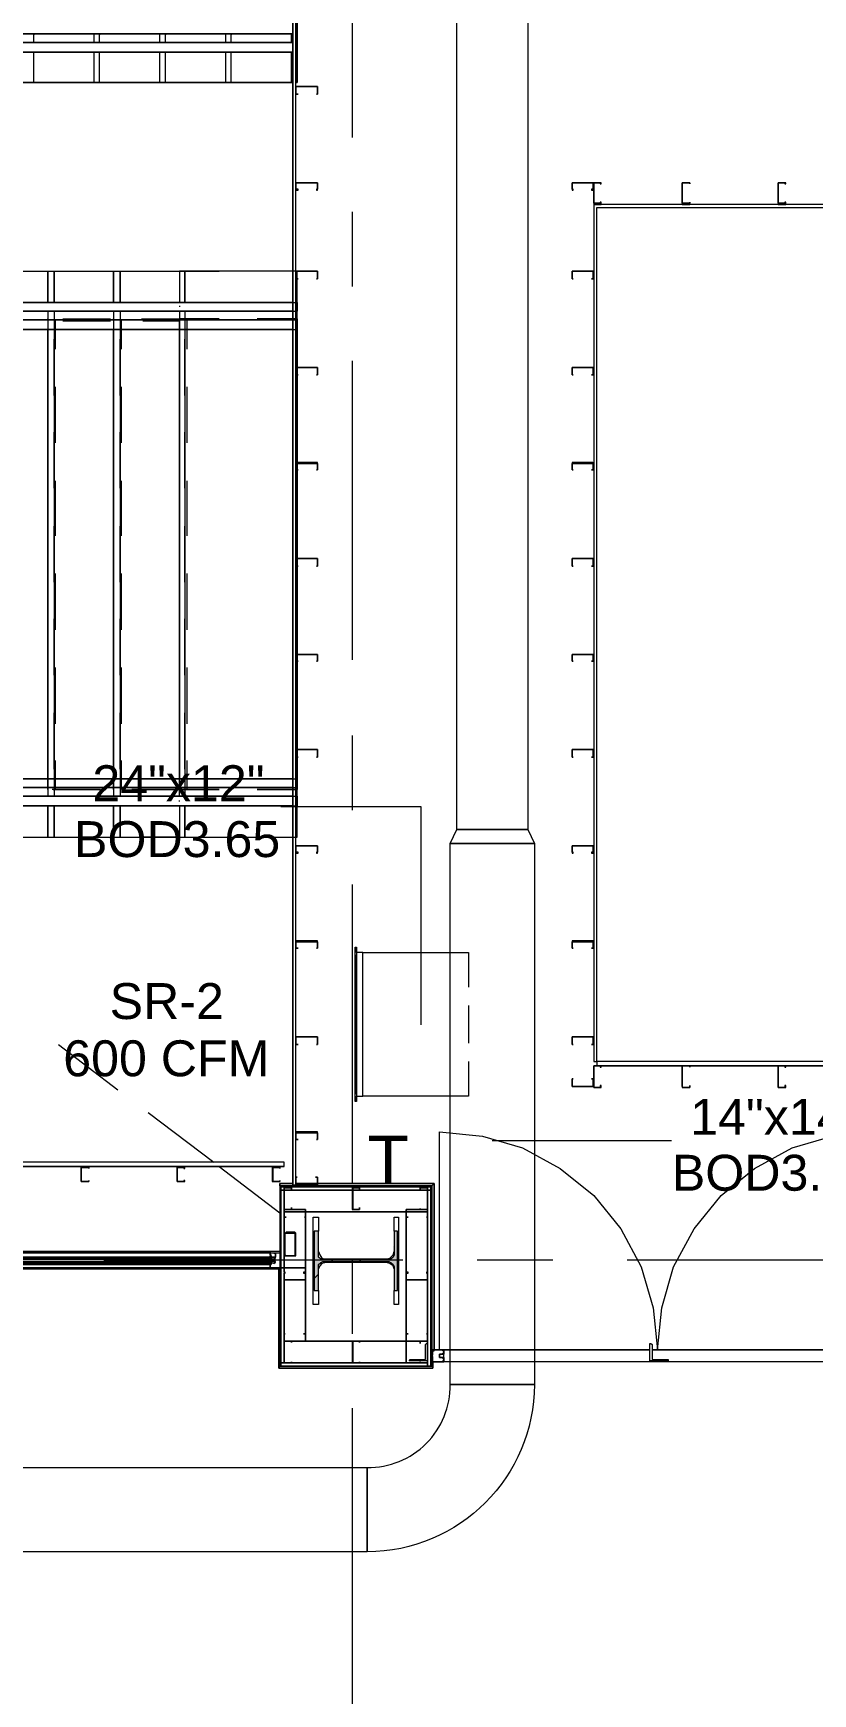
# Model space of a CAD drawing. Header units: metres. Extents: x 39 to 278, y -7 to 151.
# Drawn here: x 84.7 to 88.01, y 23.48 to 30.53 of the extents above; entities that cross this region are included whole.
import ezdxf

# ---------------------------------------------------------------- set-up
doc = ezdxf.new("R2010")
doc.units = ezdxf.units.M
doc.layers.add('HVAC - Ductos', color=5, linetype='Continuous', lineweight=50)
doc.layers.add('PDF_Geometry', color=7, linetype='Continuous', true_color=0xaaaaaa)
doc.layers.add('PDF_Solid Fills', color=7, linetype='Continuous', true_color=0xffffff)
doc.layers.add('PDF_Text', color=7, linetype='Continuous')
doc.styles.add('PDF Helvetica', font='')
doc.styles.get('PDF Helvetica').set_extended_font_data('Helvetica')

msp = doc.modelspace()

# ---------------------------------------------------------------- hatches: boundary and pattern name
at = {"layer": 'PDF_Solid Fills', "lineweight": 0, "transparency": 33554559}
msp.add_hatch(color=256, dxfattribs=at).paths.add_polyline_path([(85.8929, 25.1891), (85.9112, 25.1891), (85.9112, 25.3036), (85.9203, 25.3128), (86.2183, 25.3128), (86.2321, 25.2991), (86.2321, 25.1891), (86.2458, 25.1891), (86.2458, 25.4411), (86.2321, 25.4411), (86.2275, 25.3357), (86.2183, 25.3266), (85.9203, 25.322), (85.9203, 25.3266), (85.9158, 25.3311), (85.9112, 25.3311), (85.9112, 25.4411), (85.8929, 25.4411)])

# ---------------------------------------------------------------- linework, layer by layer
at = {"layer": 'HVAC - Ductos', "lineweight": 0}
for points in [[(86.4979, 27.1461), (86.4979, 33.9616), (86.8004, 33.9616), (86.8004, 27.1461)], [(86.8004, 27.1461), (86.8279, 27.0865), (86.4703, 27.0865), (86.4979, 27.1461)], [(86.4703, 24.7903), (86.4703, 27.0865), (86.8279, 27.0865), (86.8279, 24.7903)], [(86.1175, 24.0799), (82.2812, 24.0799), (82.2812, 24.4373), (86.1175, 24.4373)]]:
    msp.add_lwpolyline(points, close=True, dxfattribs=at)
for points in [[(86.3466, 26.3165), (86.3466, 27.2424), (85.7508, 27.2424)], [(86.0716, 25.9911), (86.0716, 26.0141), (86.0991, 26.0141), (86.0991, 26.6237), (86.0716, 26.6237), (86.0716, 26.6465), (86.0716, 25.9911), (86.0671, 25.9911), (86.0671, 26.6465), (86.0716, 26.6465)], [(86.0671, 26.6145), (86.0671, 26.0232)], [(86.4703, 26.0141), (86.0991, 26.0141), (86.0991, 26.6237), (86.4703, 26.6237)], [(86.4703, 26.6237), (86.5483, 26.6237), (86.5483, 26.4769)], [(86.5483, 26.3991), (86.5483, 26.2387)], [(86.5483, 26.1607), (86.5483, 26.0141), (86.4703, 26.0141)], [(86.6491, 25.8261), (87.41, 25.8261)]]:
    msp.add_lwpolyline(points, dxfattribs=at)
msp.add_lwpolyline([(86.1175, 24.0799), (86.1175, 24.4373, 0.420494), (86.4703, 24.7903), (86.8279, 24.7903, -0.41295)], format="xyb", close=True, dxfattribs=at)
at = {"layer": 'PDF_Geometry', "lineweight": 0}
for points in [[(85.8012, 34.1908), (85.8012, 25.6382), (85.8149, 25.6382), (85.8149, 34.1908)], [(85.8149, 30.3178), (85.8195, 30.3178), (85.8195, 30.7029), (85.8195, 31.1108), (85.8195, 31.5141), (85.8195, 31.1108), (85.8195, 30.7029), (85.8195, 30.5195), (85.8195, 30.7029), (85.8195, 31.1108), (85.8195, 31.5141), (85.8195, 31.1108), (85.8195, 30.7029), (85.8195, 30.5287), (85.8195, 30.7029), (85.8195, 31.1108), (85.8195, 31.5141), (85.8195, 31.1108), (85.8195, 30.7029), (85.8195, 30.3178)], [(81.6304, 30.5241), (80.4112, 30.5241), (80.4112, 29.3095), (80.4112, 30.5241), (81.6212, 30.5241), (85.8012, 30.5241)], [(85.8149, 30.5608), (85.8195, 30.5608), (85.8195, 30.5241), (85.8149, 30.5241), (85.8195, 30.5241), (85.8195, 30.5608)], [(85.8149, 30.4874), (85.8195, 30.4874), (85.8195, 30.4462), (85.8149, 30.4462), (85.8195, 30.4462), (85.8195, 30.4874)], [(85.8195, 30.4829), (85.8195, 30.4783), (85.8195, 30.4737), (85.8195, 30.4691), (85.8195, 30.4599), (85.8195, 30.4553), (85.8195, 30.4508), (85.8195, 30.4553), (85.8195, 30.4599), (85.8195, 30.4691), (85.8195, 30.4737), (85.8195, 30.4783)], [(85.8195, 30.4829), (85.8195, 30.4783), (85.8195, 30.4737), (85.8195, 30.4691), (85.8195, 30.4599), (85.8195, 30.4553), (85.8195, 30.4508), (85.8195, 30.4553), (85.8195, 30.4599), (85.8195, 30.4691), (85.8195, 30.4737), (85.8195, 30.4783)], [(85.9066, 30.2675), (85.9066, 30.2949), (85.9066, 30.2995), (85.8149, 30.2995), (85.8149, 30.2949), (85.8149, 30.2675), (85.8241, 30.2675), (85.8149, 30.2675), (85.8149, 30.2949), (85.8149, 30.2995), (85.9066, 30.2995), (85.9066, 30.2949), (85.9066, 30.2675), (85.9021, 30.2675)], [(85.9066, 29.8595), (85.9066, 29.8916), (85.8149, 29.8916), (85.8149, 29.8595), (85.8241, 29.8595), (85.8241, 29.8641), (85.8149, 29.8641), (85.8149, 29.8916), (85.9066, 29.8916), (85.9066, 29.8641), (85.9021, 29.8641), (85.9021, 29.8595)], [(87.08, 29.8595), (87.08, 29.8916), (87.0754, 29.8916), (86.9883, 29.8916), (86.9883, 29.8595), (86.9929, 29.8595), (86.9929, 29.8641), (86.9883, 29.8641), (86.9883, 29.8916), (87.0754, 29.8916), (87.0754, 29.8641), (87.0708, 29.8641), (87.0708, 29.8595)], [(87.1121, 29.8916), (87.08, 29.8916), (87.08, 29.8045), (87.08, 29.7999), (87.1121, 29.7999), (87.1121, 29.8091), (87.1075, 29.8091), (87.1075, 29.8045), (87.08, 29.8045), (87.08, 29.8916), (87.1075, 29.8916), (87.1075, 29.887), (87.1121, 29.887)], [(87.4879, 29.8916), (87.4604, 29.8916), (87.4558, 29.8916), (87.4558, 29.8045), (87.4558, 29.7999), (87.4604, 29.7999), (87.4879, 29.7999), (87.4879, 29.8091), (87.4879, 29.8045), (87.4604, 29.8045), (87.4558, 29.8045), (87.4558, 29.8916), (87.4604, 29.8916), (87.4879, 29.8916), (87.4879, 29.887)], [(87.8958, 29.8916), (87.8637, 29.8916), (87.8637, 29.8045), (87.8637, 29.7999), (87.8958, 29.7999), (87.8958, 29.8091), (87.8913, 29.8091), (87.8913, 29.8045), (87.8637, 29.8045), (87.8637, 29.8916), (87.8913, 29.8916), (87.8913, 29.887), (87.8958, 29.887)], [(87.0937, 29.7862), (94.2438, 29.7862), (94.2438, 29.7999), (87.08, 29.7999), (87.08, 29.7862), (87.08, 26.1607), (87.0937, 26.1607)], [(85.9066, 29.4837), (85.9066, 29.5112), (85.9066, 29.5157), (85.8149, 29.5157), (85.8149, 29.5112), (85.8149, 29.4837), (85.8241, 29.4837), (85.8149, 29.4837), (85.8149, 29.5112), (85.8149, 29.5157), (85.9066, 29.5157), (85.9066, 29.5112), (85.9066, 29.4837), (85.9021, 29.4837)], [(87.08, 29.4837), (87.08, 29.5112), (87.08, 29.5157), (87.0754, 29.5157), (86.9883, 29.5157), (86.9883, 29.5112), (86.9883, 29.4837), (86.9929, 29.4837), (86.9883, 29.4837), (86.9883, 29.5112), (86.9883, 29.5157), (87.0754, 29.5157), (87.0754, 29.5112), (87.0754, 29.4837), (87.0708, 29.4837)], [(85.8195, 29.3462), (85.8149, 29.3462), (85.8195, 29.3462), (85.8195, 29.3829), (85.8149, 29.3829), (85.8195, 29.3829)], [(85.8195, 29.3507), (85.8195, 29.3553), (85.8195, 29.3599), (85.8195, 29.3645), (85.8195, 29.3691), (85.8195, 29.3737), (85.8195, 29.3783), (85.8195, 29.3829), (85.8195, 29.3783), (85.8195, 29.3737), (85.8195, 29.3691), (85.8195, 29.3645), (85.8195, 29.3599), (85.8195, 29.3553)], [(85.32, 29.3095), (85.8012, 29.3095), (85.3246, 29.3095), (83.1795, 29.3095)], [(85.32, 29.2683), (83.1978, 29.2683), (85.3246, 29.2683), (85.8012, 29.2683)], [(84.7608, 27.3615), (84.7608, 29.2683)], [(85.0404, 27.3615), (85.0404, 29.2683)], [(85.32, 27.3615), (85.32, 29.2683)], [(85.8195, 29.2683), (85.8149, 29.2683), (85.8195, 29.2683), (85.8195, 29.3095), (85.8149, 29.3095), (85.8195, 29.3095)], [(85.8195, 29.2729), (85.8195, 29.2775), (85.8195, 29.282), (85.8195, 29.2866), (85.8195, 29.2957), (85.8195, 29.3003), (85.8195, 29.3049), (85.8195, 29.3003), (85.8195, 29.2957), (85.8195, 29.2866), (85.8195, 29.282), (85.8195, 29.2775)], [(85.9066, 29.0757), (85.9066, 29.1079), (85.8149, 29.1079), (85.8149, 29.0757), (85.8241, 29.0757), (85.8149, 29.0757), (85.8149, 29.1079), (85.9066, 29.1079), (85.9066, 29.0757), (85.9021, 29.0757)], [(87.08, 29.0757), (87.08, 29.1079), (87.0754, 29.1079), (86.9883, 29.1079), (86.9883, 29.0757), (86.9929, 29.0757), (86.9883, 29.0757), (86.9883, 29.1079), (87.0754, 29.1079), (87.0754, 29.0757), (87.0708, 29.0757)], [(85.8195, 29.0299), (85.8195, 28.7916)], [(84.7883, 28.5945), (84.7883, 28.8329)], [(85.0679, 28.5945), (85.0679, 28.8329)], [(85.3429, 28.5945), (85.3429, 28.8329)], [(85.9066, 28.6724), (85.9066, 28.6999), (85.9066, 28.7045), (85.8149, 28.7045), (85.8149, 28.6999), (85.8149, 28.6724), (85.8241, 28.6724), (85.8149, 28.6724), (85.8149, 28.6999), (85.9066, 28.6999), (85.9066, 28.6724), (85.9021, 28.6724)], [(87.08, 28.6724), (87.08, 28.6999), (87.0754, 28.7045), (86.9883, 28.7045), (86.9883, 28.6999), (86.9883, 28.6724), (86.9929, 28.6724), (86.9883, 28.6724), (86.9883, 28.6999), (87.0754, 28.6999), (87.0754, 28.6724), (87.0708, 28.6724)], [(85.8195, 28.6311), (85.8195, 28.3974)], [(84.7883, 28.1957), (84.7883, 28.4341)], [(85.0679, 28.1957), (85.0679, 28.4341)], [(85.3429, 28.1957), (85.3429, 28.4341)], [(85.9066, 28.2645), (85.9066, 28.2966), (85.8149, 28.2966), (85.8149, 28.2645), (85.8241, 28.2645), (85.8149, 28.2645), (85.8149, 28.2966), (85.9066, 28.2966), (85.9066, 28.2645), (85.9021, 28.2645)], [(87.08, 28.2645), (87.08, 28.2966), (87.0754, 28.2966), (86.9883, 28.2966), (86.9883, 28.2645), (86.9929, 28.2645), (86.9883, 28.2645), (86.9883, 28.2966), (87.0754, 28.2966), (87.0754, 28.2645), (87.0708, 28.2645)], [(85.8195, 28.237), (85.8195, 27.9987)], [(84.7883, 27.8016), (84.7883, 28.0399)], [(85.0679, 27.8016), (85.0679, 28.0399)], [(85.3429, 27.8016), (85.3429, 28.0399)], [(85.9066, 27.8611), (85.9066, 27.8887), (85.8149, 27.8887), (85.8149, 27.8611), (85.8241, 27.8611), (85.8149, 27.8611), (85.8149, 27.8887), (85.9066, 27.8887), (85.9066, 27.8611), (85.9021, 27.8611)], [(87.08, 27.8611), (87.08, 27.8887), (87.0754, 27.8887), (86.9883, 27.8887), (86.9883, 27.8611), (86.9929, 27.8611), (86.9883, 27.8611), (86.9883, 27.8887), (87.0754, 27.8887), (87.0754, 27.8611), (87.0708, 27.8611)], [(85.8195, 27.8383), (85.8195, 27.5999)], [(85.9066, 27.4533), (85.9066, 27.4807), (85.9066, 27.4853), (85.8149, 27.4853), (85.8149, 27.4807), (85.8149, 27.4533), (85.8241, 27.4533), (85.8149, 27.4533), (85.8149, 27.4807), (85.8149, 27.4853), (85.9066, 27.4853), (85.9066, 27.4807), (85.9066, 27.4533), (85.9021, 27.4533)], [(87.08, 27.4533), (87.08, 27.4807), (87.08, 27.4853), (87.0754, 27.4853), (86.9883, 27.4853), (86.9883, 27.4807), (86.9883, 27.4533), (86.9929, 27.4533), (86.9883, 27.4533), (86.9883, 27.4807), (86.9883, 27.4853), (87.0754, 27.4853), (87.0754, 27.4807), (87.0754, 27.4533), (87.0708, 27.4533)], [(85.32, 27.3615), (85.8012, 27.3615), (85.3246, 27.3615), (84.087, 27.3615)], [(85.8195, 27.3249), (85.8149, 27.3249), (85.8195, 27.3249), (85.8195, 27.3615), (85.8149, 27.3615), (85.8195, 27.3615)], [(85.8195, 27.3249), (85.8195, 27.3295), (85.8195, 27.3341), (85.8195, 27.3387), (85.8195, 27.3433), (85.8195, 27.3478), (85.8195, 27.3524), (85.8195, 27.357), (85.8195, 27.3615), (85.8195, 27.357), (85.8195, 27.3524), (85.8195, 27.3478), (85.8195, 27.3433), (85.8195, 27.3387), (85.8195, 27.3341), (85.8195, 27.3295)], [(85.32, 27.3249), (84.1054, 27.3249), (85.3246, 27.3249), (85.8012, 27.3249)], [(85.8195, 27.247), (85.8149, 27.247), (85.8195, 27.247), (85.8195, 27.2883), (85.8149, 27.2883), (85.8195, 27.2883)], [(85.8195, 27.2516), (85.8195, 27.2561), (85.8195, 27.2607), (85.8195, 27.2653), (85.8195, 27.2699), (85.8195, 27.2745), (85.8195, 27.2791), (85.8195, 27.2837), (85.8195, 27.2791), (85.8195, 27.2745), (85.8195, 27.2699), (85.8195, 27.2653), (85.8195, 27.2607), (85.8195, 27.2561)], [(85.9066, 27.0453), (85.9066, 27.0774), (85.8149, 27.0774), (85.8149, 27.0453), (85.8241, 27.0453), (85.8241, 27.0499), (85.8149, 27.0499), (85.8149, 27.0774), (85.9066, 27.0774), (85.9066, 27.0499), (85.9021, 27.0499), (85.9021, 27.0453)], [(87.08, 27.0453), (87.08, 27.0774), (87.0754, 27.0774), (86.9883, 27.0774), (86.9883, 27.0453), (86.9929, 27.0453), (86.9929, 27.0499), (86.9883, 27.0499), (86.9883, 27.0774), (87.0754, 27.0774), (87.0754, 27.0499), (87.0708, 27.0499), (87.0708, 27.0453)], [(85.9066, 26.6419), (85.9066, 26.6695), (85.9066, 26.6741), (85.8149, 26.6741), (85.8149, 26.6695), (85.8149, 26.6419), (85.8241, 26.6419), (85.8149, 26.6419), (85.8149, 26.6695), (85.9066, 26.6695), (85.9066, 26.6419), (85.9021, 26.6419)], [(87.08, 26.6419), (87.08, 26.6695), (87.08, 26.6741), (87.0754, 26.6741), (86.9883, 26.6741), (86.9883, 26.6695), (86.9883, 26.6419), (86.9929, 26.6419), (86.9883, 26.6419), (86.9883, 26.6695), (87.0754, 26.6695), (87.0754, 26.6419), (87.0708, 26.6419)], [(85.9066, 26.2341), (85.9066, 26.2661), (85.8149, 26.2661), (85.8149, 26.2341), (85.8241, 26.2341), (85.8149, 26.2341), (85.8149, 26.2661), (85.9066, 26.2661), (85.9066, 26.2341), (85.9021, 26.2341)], [(87.08, 26.2341), (87.08, 26.2661), (87.0754, 26.2661), (86.9883, 26.2661), (86.9883, 26.2341), (86.9929, 26.2341), (86.9883, 26.2341), (86.9883, 26.2661), (87.0754, 26.2661), (87.0754, 26.2341), (87.0708, 26.2341)], [(87.0937, 26.1424), (94.2438, 26.1424), (94.2438, 26.1607), (87.0937, 26.1607)], [(86.9883, 26.0874), (86.9883, 26.0553), (87.0754, 26.0553), (87.08, 26.0553), (87.08, 26.0874), (87.0708, 26.0874), (87.0754, 26.0874), (87.0754, 26.0553), (86.9883, 26.0553), (86.9883, 26.0874), (86.9929, 26.0874)], [(87.1121, 26.1424), (87.08, 26.1424), (87.08, 26.0553), (87.08, 26.0507), (87.1121, 26.0507), (87.1121, 26.0599), (87.1075, 26.0599), (87.1075, 26.0507), (87.08, 26.0507), (87.08, 26.0553), (87.08, 26.1424), (87.1075, 26.1424), (87.1075, 26.1378), (87.1121, 26.1378)], [(87.4879, 26.1424), (87.4604, 26.1424), (87.4558, 26.1424), (87.4558, 26.0553), (87.4558, 26.0507), (87.4604, 26.0507), (87.4879, 26.0507), (87.4879, 26.0599), (87.4879, 26.0507), (87.4604, 26.0507), (87.4558, 26.0553), (87.4558, 26.1424), (87.4604, 26.1424), (87.4879, 26.1424), (87.4879, 26.1378)], [(87.8958, 26.1424), (87.8637, 26.1424), (87.8637, 26.0553), (87.8637, 26.0507), (87.8958, 26.0507), (87.8958, 26.0599), (87.8913, 26.0599), (87.8913, 26.0507), (87.8637, 26.0507), (87.8637, 26.0553), (87.8637, 26.1424), (87.8913, 26.1424), (87.8913, 26.1378), (87.8958, 26.1378)], [(85.9066, 25.8307), (85.9066, 25.8582), (85.9066, 25.8628), (85.8149, 25.8628), (85.8149, 25.8582), (85.8149, 25.8307), (85.8241, 25.8307), (85.8149, 25.8307), (85.8149, 25.8582), (85.9066, 25.8582), (85.9066, 25.8307), (85.9021, 25.8307)], [(74.7186, 25.7161), (85.7645, 25.7161), (85.7645, 25.7345), (74.7186, 25.7345)], [(84.935, 25.7115), (84.9075, 25.7115), (84.9029, 25.7115), (84.9029, 25.6519), (84.9075, 25.6519), (84.935, 25.6519), (84.935, 25.6565), (84.935, 25.6519), (84.9075, 25.6519), (84.9029, 25.6519), (84.9029, 25.7115), (84.9075, 25.7115), (84.935, 25.7115), (84.935, 25.707)], [(85.3429, 25.7115), (85.3108, 25.7115), (85.3108, 25.6519), (85.3429, 25.6519), (85.3429, 25.6565), (85.3383, 25.6565), (85.3383, 25.6519), (85.3108, 25.6519), (85.3108, 25.7115), (85.3383, 25.7115), (85.3383, 25.707), (85.3429, 25.707)], [(85.7462, 25.7115), (85.7187, 25.7115), (85.7141, 25.7115), (85.7141, 25.6519), (85.7187, 25.6519), (85.7462, 25.6519), (85.7462, 25.6565), (85.7462, 25.6519), (85.7187, 25.6519), (85.7187, 25.7115), (85.7462, 25.7115), (85.7462, 25.707)], [(85.8149, 25.6703), (85.8149, 25.6428), (85.8149, 25.6382), (85.9066, 25.6382), (85.9066, 25.6428), (85.9066, 25.6703), (85.8975, 25.6703), (85.9066, 25.6703), (85.9066, 25.6428), (85.9066, 25.6382), (85.8149, 25.6382), (85.8149, 25.6428), (85.8149, 25.6703), (85.8195, 25.6703)], [(85.7416, 24.8591), (86.3971, 24.8591), (85.7416, 24.8591), (85.7416, 25.2807), (85.7462, 25.2807), (85.7462, 24.8682), (85.7508, 24.8682), (86.3741, 24.8682), (86.3741, 24.882), (86.3741, 24.8682), (86.3879, 24.8682), (86.3879, 25.6153), (86.3741, 25.6153), (86.0579, 25.6153), (86.3741, 25.6153), (86.3879, 25.6153), (86.3879, 25.6291), (85.7508, 25.6291), (85.7462, 25.6291), (85.7462, 25.2853), (85.7462, 24.8682)], [(85.7462, 25.6428), (85.8012, 25.6428)], [(85.7462, 25.6336), (85.7462, 25.6382), (85.7462, 25.6428), (85.7462, 25.6382)], [(86.3925, 25.6336), (85.7462, 25.6336), (85.7462, 25.5236), (85.7462, 25.2853), (85.7508, 25.2853), (85.7508, 25.6291), (85.7508, 25.6153), (85.7508, 25.2853), (85.7508, 24.8682), (85.7508, 24.882), (85.7645, 24.882), (86.0533, 24.882), (85.7645, 24.882), (85.7508, 24.882), (85.7508, 25.2853), (85.7645, 25.2853), (85.7508, 25.2853), (85.7462, 25.2853), (85.7462, 24.9736), (85.7462, 24.8682), (86.2825, 24.8682), (86.3925, 24.8682), (86.3925, 25.5236), (86.3925, 25.6336), (86.3971, 25.6382), (86.4016, 25.6428), (86.3971, 25.6382), (86.3925, 25.6336), (86.3971, 25.6382), (86.4016, 25.6428), (85.9066, 25.6428), (85.8149, 25.6428), (85.9066, 25.6428), (86.4016, 25.6428), (86.4016, 24.9369), (86.4016, 25.6428), (86.4016, 24.9369), (86.4016, 25.6428), (85.9066, 25.6428), (85.8149, 25.6428), (85.9066, 25.6428), (86.4016, 25.6428), (86.3971, 25.6382)], [(85.7462, 25.6428), (85.8012, 25.6428)], [(85.7462, 25.6336), (85.7462, 25.6382), (85.7462, 25.6428), (85.7462, 25.6382)], [(86.3925, 25.6291), (86.3925, 25.6336), (85.7462, 25.6336), (85.7462, 25.6291)], [(86.0533, 25.6153), (85.7645, 25.6153), (85.7645, 25.5328), (85.7645, 25.6153), (85.7508, 25.6153), (85.7645, 25.6153)], [(85.7966, 25.6245), (85.7691, 25.6245), (85.7645, 25.6245), (85.7645, 25.6199), (85.7645, 25.5328), (85.7691, 25.5328), (85.7966, 25.5328), (85.7966, 25.5419), (85.7966, 25.5328), (85.7691, 25.5328), (85.7645, 25.5328), (85.7645, 25.6199), (85.7645, 25.6245), (85.7691, 25.6245), (85.7966, 25.6245), (85.7966, 25.6199)], [(86.0854, 25.6245), (86.0579, 25.6245), (86.0533, 25.6245), (86.0533, 25.6199), (86.0533, 25.5328), (86.0579, 25.5328), (86.0854, 25.5328), (86.0854, 25.5419), (86.0854, 25.5328), (86.0579, 25.5328), (86.0579, 25.6199), (86.0579, 25.6245), (86.0854, 25.6245), (86.0854, 25.6199)], [(86.3421, 25.5328), (86.3741, 25.5328), (86.3741, 25.6199), (86.3741, 25.6245), (86.3421, 25.6245), (86.3421, 25.6153), (86.3421, 25.6245), (86.3741, 25.6245), (86.3741, 25.6199), (86.3741, 25.5328), (86.3421, 25.5328), (86.3421, 25.5373)], [(86.3879, 24.8682), (86.3925, 24.8682), (86.3925, 25.6291), (86.3879, 25.6291)], [(85.8562, 25.5007), (85.8562, 25.5328), (85.7645, 25.5328), (85.7645, 25.5007), (85.7737, 25.5007), (85.7645, 25.5007), (85.7645, 25.5328), (85.8562, 25.5328), (85.8562, 25.5007), (85.8516, 25.5007)], [(85.8562, 24.9736), (85.7645, 24.9736), (85.7645, 24.882), (85.7645, 24.9736), (85.8562, 24.9736), (85.8562, 25.2853), (85.7645, 25.2853), (85.7645, 25.5007), (85.7645, 25.2853), (85.8562, 25.2853), (85.8562, 25.5236), (85.7645, 25.5236), (85.8562, 25.5236), (85.8562, 25.2853), (85.8562, 24.9736), (86.2825, 24.9736), (86.2825, 24.882), (86.0579, 24.882), (86.3741, 24.882), (86.2825, 24.882), (86.2825, 24.9736)], [(86.2825, 25.5236), (85.8562, 25.5236), (86.2825, 25.5236), (86.3741, 25.5236), (86.3741, 25.5328), (86.3741, 24.9691), (86.3741, 25.5236), (86.2825, 25.5236), (86.2825, 24.9736)], [(86.3741, 25.5007), (86.3741, 25.5328), (86.2871, 25.5328), (86.2825, 25.5328), (86.2825, 25.5007), (86.2916, 25.5007), (86.2825, 25.5007), (86.2825, 25.5328), (86.2871, 25.5328), (86.3741, 25.5328), (86.3741, 25.5007), (86.3695, 25.5007)], [(85.8104, 25.4365), (85.7737, 25.4365), (85.7691, 25.432), (85.7645, 25.4274), (85.7645, 25.3403), (85.7691, 25.3357), (85.7737, 25.3357), (85.8104, 25.3357), (85.8149, 25.3357), (85.8149, 25.3403), (85.8149, 25.4274), (85.8149, 25.432)], [(85.8104, 25.432), (85.8104, 25.4274), (85.8104, 25.3403), (85.8104, 25.3357), (85.7737, 25.3357), (85.7691, 25.3403), (85.7691, 25.4274), (85.7691, 25.432), (85.7737, 25.432)], [(86.2321, 25.1891), (86.2458, 25.1891), (86.2458, 25.4411), (86.2321, 25.4411), (86.2321, 25.3403), (86.2275, 25.3311), (86.2183, 25.322), (86.2091, 25.322), (85.9295, 25.322), (85.9203, 25.322), (85.9112, 25.3311), (85.9112, 25.3403), (85.9112, 25.4411), (85.8929, 25.4411), (85.8929, 25.1891), (85.9112, 25.1891), (85.9112, 25.2899), (85.9112, 25.2991), (85.9203, 25.3082), (85.9295, 25.3128), (86.2091, 25.3128), (86.2183, 25.3082), (86.2275, 25.2991), (86.2321, 25.2899)], [(85.705, 25.3541), (84.5042, 25.3541)], [(85.705, 25.3311), (84.5042, 25.3311)], [(85.705, 25.3266), (84.5042, 25.3266)], [(85.705, 25.3266), (84.5042, 25.3266)], [(85.705, 25.322), (84.5042, 25.322)], [(85.705, 25.322), (84.5042, 25.322)], [(85.705, 25.3128), (84.5042, 25.3128)], [(85.705, 25.3128), (84.5042, 25.3128)], [(85.705, 25.2991), (85.705, 25.3036), (85.705, 25.3082), (84.5042, 25.3082), (85.705, 25.3082), (85.705, 25.2991), (84.5042, 25.2991)], [(85.7233, 25.3541), (85.705, 25.3541), (85.705, 25.3357), (85.7096, 25.3357), (85.7096, 25.3311), (85.705, 25.3311), (85.705, 25.3266), (85.7096, 25.3266), (85.7233, 25.3311), (85.7233, 25.3174), (85.7233, 25.3036), (85.7096, 25.3082), (85.705, 25.3082), (85.705, 25.3036), (85.7096, 25.3036), (85.7096, 25.2991), (85.705, 25.2991), (85.705, 25.2807), (85.7508, 25.2807), (85.7508, 25.2853), (85.7462, 25.2853), (85.7096, 25.2853), (85.705, 25.2853), (85.705, 25.2991), (85.7096, 25.2991), (85.7096, 25.3082), (85.7233, 25.3036), (85.7233, 25.3082), (85.7279, 25.3082), (85.7279, 25.3128), (85.7233, 25.3128), (85.7279, 25.3128), (85.7233, 25.3128), (85.7233, 25.322), (85.7279, 25.322), (85.7233, 25.322), (85.7233, 25.3266), (85.7279, 25.3266), (85.7233, 25.3266), (85.7279, 25.3266), (85.7279, 25.3311), (85.7233, 25.3311), (85.7096, 25.3311), (85.7096, 25.3403), (85.705, 25.3403), (85.705, 25.3495), (85.7096, 25.3495), (85.7233, 25.3495), (85.7233, 25.3449), (85.7233, 25.3495), (85.7279, 25.3495), (85.7279, 25.3311), (85.7279, 25.3495), (85.7462, 25.3495), (85.7508, 25.3495), (85.7508, 25.3541)], [(85.705, 25.3311), (85.705, 25.322), (85.7233, 25.322), (85.7233, 25.3128), (85.705, 25.3128), (85.705, 25.3036), (85.705, 25.3082), (85.705, 25.3128), (85.705, 25.322), (85.705, 25.3266), (85.705, 25.3311), (85.705, 25.3357)], [(86.3925, 24.8682), (85.7462, 24.8682), (85.7416, 24.8591), (85.7416, 25.2807), (85.7462, 25.2807), (85.7462, 24.8682), (86.3925, 24.8682), (86.3925, 24.8865)], [(85.7645, 25.2853), (85.7645, 25.2669)], [(85.7645, 25.2669), (85.7645, 25.2349), (85.8562, 25.2349), (85.8562, 25.2669), (85.8471, 25.2669), (85.8471, 25.2623), (85.8562, 25.2623), (85.8562, 25.2349), (85.7645, 25.2349), (85.7645, 25.2623), (85.7691, 25.2623), (85.7691, 25.2669)], [(86.2825, 25.2669), (86.2825, 25.2349), (86.2871, 25.2349), (86.3741, 25.2349), (86.3741, 25.2669), (86.3695, 25.2669), (86.3695, 25.2623), (86.3741, 25.2623), (86.3741, 25.2349), (86.2871, 25.2349), (86.2825, 25.2349), (86.2825, 25.2623), (86.2916, 25.2623), (86.2916, 25.2669)], [(85.7645, 25.2349), (85.7645, 25.0057)], [(85.7645, 25.0057), (85.7645, 24.9736), (85.8562, 24.9736), (85.8562, 25.0057), (85.8471, 25.0057), (85.8562, 25.0057), (85.8562, 24.9736), (85.7645, 24.9736), (85.7645, 25.0057), (85.7691, 25.0057)], [(85.7966, 24.9736), (85.7691, 24.9736), (85.7645, 24.9736), (85.7645, 24.9691), (85.7645, 24.882), (85.7691, 24.882), (85.7966, 24.882), (85.7966, 24.8865), (85.7966, 24.882), (85.7691, 24.882), (85.7645, 24.882), (85.7645, 24.9691), (85.7645, 24.9736), (85.7691, 24.9736), (85.7966, 24.9736), (85.7966, 24.9691)], [(86.0854, 24.9736), (86.0579, 24.9736), (86.0533, 24.9736), (86.0533, 24.9691), (86.0533, 24.882), (86.0579, 24.882), (86.0854, 24.882), (86.0854, 24.8865), (86.0854, 24.882), (86.0579, 24.882), (86.0579, 24.9691), (86.0579, 24.9736), (86.0854, 24.9736), (86.0854, 24.9691)], [(86.2825, 25.0057), (86.2825, 24.9736), (86.2871, 24.9736), (86.3741, 24.9736), (86.3741, 25.0057), (86.3695, 25.0057), (86.3741, 25.0057), (86.3741, 24.9736), (86.2871, 24.9736), (86.2825, 24.9736), (86.2825, 25.0057), (86.2916, 25.0057)], [(86.2962, 24.8911), (86.3008, 24.8957), (86.3054, 24.8957), (86.3649, 24.8957), (86.3649, 24.9599), (86.3695, 24.9645), (86.3741, 24.9645), (86.3741, 24.8911)], [(86.3421, 24.882), (86.3741, 24.882), (86.3741, 24.9691), (86.3741, 24.9736), (86.3421, 24.9736), (86.3421, 24.9645), (86.3421, 24.9736), (86.3741, 24.9736), (86.3741, 24.9691), (86.3741, 24.882), (86.3421, 24.882), (86.3421, 24.8865)], [(87.3183, 24.9645), (87.3229, 24.9645), (87.3275, 24.9599), (87.3275, 24.8957), (87.3917, 24.8957), (87.3962, 24.8957), (87.3962, 24.8911), (87.3183, 24.8911)], [(86.3925, 24.9369), (86.3971, 24.9369), (86.4016, 24.9369), (86.3971, 24.9369)], [(86.3925, 24.9369), (86.3971, 24.9369), (86.4016, 24.9369), (86.3971, 24.9369)], [(86.4429, 24.9369), (86.3925, 24.9369), (86.3925, 24.9141), (86.3971, 24.9141), (86.3971, 24.9324), (86.3971, 24.9369), (86.3971, 24.9324), (86.4016, 24.9324), (86.4016, 24.9369), (86.4383, 24.9369), (86.4383, 24.9324), (86.4429, 24.9324), (86.4383, 24.9324), (86.4383, 24.9369), (86.4429, 24.9369), (86.4429, 24.9324), (86.4429, 24.9232), (86.4383, 24.9232), (86.4383, 24.9186), (86.4246, 24.9186), (86.4246, 24.9095), (86.4246, 24.9049), (86.4383, 24.9049), (86.4383, 24.9003), (86.4429, 24.9003), (86.4429, 24.8911), (86.4429, 24.8865), (86.4383, 24.8865), (86.4383, 24.8911), (86.4429, 24.8911), (86.4383, 24.8911), (86.4383, 24.8865), (86.3971, 24.8865), (86.3971, 24.8911), (86.3971, 24.9095), (86.3925, 24.9095), (86.3925, 24.8865), (86.4429, 24.8865), (86.4429, 24.9049), (86.4429, 24.9003), (86.4383, 24.9003), (86.4383, 24.9049), (86.4292, 24.9049), (86.4246, 24.9095), (86.4246, 24.9141), (86.4292, 24.9186), (86.4383, 24.9186), (86.4383, 24.9232), (86.4429, 24.9232), (86.4429, 24.9186)], [(86.3971, 24.8591), (86.3971, 24.8865), (86.3925, 24.8865), (86.3971, 24.8865)]]:
    msp.add_lwpolyline(points, close=True, dxfattribs=at)
for points in [[(85.8012, 25.6382), (85.8012, 34.1908)], [(86.0533, 31.3583), (86.0533, 30.0841)], [(84.7012, 30.4874), (84.7012, 30.5241), (84.7012, 30.5195)], [(84.9579, 30.4874), (84.9579, 30.5241)], [(84.9808, 30.4874), (84.9808, 30.5241), (84.9808, 30.5195)], [(85.2375, 30.4874), (85.2375, 30.5241)], [(85.2604, 30.4874), (85.2604, 30.5241), (85.2604, 30.5195)], [(85.517, 30.4874), (85.517, 30.5241)], [(85.5399, 30.4874), (85.5399, 30.5241), (85.5399, 30.5195)], [(85.7966, 30.4874), (85.7966, 30.5241)], [(81.6304, 30.4874), (85.8012, 30.4874), (81.6212, 30.4874), (80.4478, 30.4874), (80.4478, 29.3462), (81.6854, 29.3462), (83.1612, 29.3462)], [(83.1474, 29.3829), (81.6854, 29.3829), (80.489, 29.3829), (80.489, 30.4462), (81.6212, 30.4462), (85.8012, 30.4462), (81.6304, 30.4462)], [(82.5241, 29.3829), (82.5241, 29.5157), (82.2445, 29.5157), (81.9649, 29.5157), (80.6174, 29.5157), (80.6174, 30.3178), (81.6304, 30.3178), (81.91, 30.3178), (82.1895, 30.3178), (82.4691, 30.3178), (82.7441, 30.3178), (83.0237, 30.3178), (83.3033, 30.3178), (83.5828, 30.3178), (83.8624, 30.3178), (84.142, 30.3178), (84.4216, 30.3178), (84.7012, 30.3178), (84.9808, 30.3178), (85.2604, 30.3178), (85.5399, 30.3178), (85.8012, 30.3178), (85.5399, 30.3178), (85.5399, 30.4462)], [(84.7012, 30.3178), (84.7012, 30.4462)], [(84.9579, 30.3178), (84.9579, 30.4462)], [(84.9808, 30.3178), (84.9808, 30.4462)], [(85.2375, 30.3178), (85.2375, 30.4462)], [(85.2604, 30.3178), (85.2604, 30.4462)], [(85.517, 30.3178), (85.517, 30.4462)], [(85.7966, 30.3178), (85.7966, 30.4462)], [(85.5399, 30.3178), (85.2604, 30.3178), (84.9808, 30.3178), (84.7012, 30.3178), (84.4216, 30.3178), (84.142, 30.3178), (83.8624, 30.3178), (83.5828, 30.3178), (83.3033, 30.3178), (83.0237, 30.3178), (82.7441, 30.3178), (82.4691, 30.3178), (82.1895, 30.3178), (81.91, 30.3178), (81.6304, 30.3178)], [(86.0533, 29.7678), (86.0533, 29.4516)], [(94.2438, 29.7999), (87.08, 29.7999)], [(87.0937, 26.1607), (87.0937, 29.7862)], [(81.9649, 29.5157), (82.2445, 29.5157), (82.5241, 29.5157), (82.8037, 29.5157), (83.0833, 29.5157), (83.3628, 29.5157), (83.6424, 29.5157), (83.922, 29.5157), (84.2016, 29.5157), (84.4812, 29.5157), (84.7608, 29.5157), (85.0404, 29.5157), (85.32, 29.5157), (85.4895, 29.5157)], [(85.8012, 29.5157), (85.32, 29.5157), (85.32, 29.3829), (85.8012, 29.3829), (85.3246, 29.3829), (83.1474, 29.3829), (85.32, 29.3829), (85.4895, 29.3829)], [(84.7608, 29.3874), (84.7608, 29.5157), (84.7608, 29.3829)], [(84.7746, 29.5157), (84.9808, 29.5157)], [(84.7883, 29.3874), (84.7883, 29.5157), (84.7883, 29.3829)], [(85.0404, 29.3874), (85.0404, 29.5157), (85.0404, 29.3829)], [(85.0679, 29.3874), (85.0679, 29.5157), (85.0679, 29.3829)], [(85.1137, 29.5157), (85.32, 29.5157), (85.32, 29.3874)], [(85.3429, 29.3874), (85.3429, 29.5157), (85.3429, 29.3829)], [(85.8195, 28.7045), (85.8195, 29.1079), (85.8195, 29.3141), (85.8195, 29.1903), (85.8195, 29.3141), (85.6499, 29.3141), (85.8195, 29.3141), (85.8195, 29.1079), (85.8195, 28.7045), (85.8195, 29.1079), (85.8195, 29.5157), (85.8149, 29.5157)], [(85.8195, 29.3874), (85.8195, 29.5157), (85.6499, 29.5157)], [(85.4895, 29.3462), (85.32, 29.3462), (83.1612, 29.3462), (85.3246, 29.3462), (85.8012, 29.3462), (85.32, 29.3462), (85.32, 29.3095), (85.32, 29.3141), (85.4895, 29.3141), (85.32, 29.3141)], [(84.7608, 29.3462), (84.7608, 29.3095), (84.7608, 29.3141), (84.7608, 29.1903)], [(84.7883, 29.3462), (84.7883, 29.3095)], [(84.8066, 29.3829), (85.0083, 29.3829)], [(84.8158, 29.3462), (85.0175, 29.3462)], [(85.0404, 29.3462), (85.0404, 29.3095), (85.0404, 29.3141), (85.0404, 29.1903)], [(85.0679, 29.3462), (85.0679, 29.3095)], [(85.1458, 29.3829), (85.32, 29.3829)], [(85.155, 29.3462), (85.32, 29.3462)], [(85.32, 29.3691), (85.32, 29.3645)], [(85.3429, 29.3462), (85.3429, 29.3095)], [(85.6499, 29.3829), (85.8195, 29.3829)], [(85.6499, 29.3462), (85.8195, 29.3462)], [(84.7608, 29.3049), (84.7608, 29.1857)], [(84.7608, 29.2683), (84.7608, 27.3615)], [(84.7883, 29.3141), (84.7883, 29.1903)], [(84.7883, 29.2683), (84.7883, 28.9887), (84.7883, 29.227)], [(84.7929, 29.3049), (84.7929, 29.1857)], [(84.8249, 29.3141), (85.0266, 29.3141)], [(84.8249, 29.3095), (85.0266, 29.3095)], [(84.8249, 29.3049), (85.0266, 29.3049)], [(84.8341, 29.2683), (85.0358, 29.2683)], [(85.0404, 29.3049), (85.0404, 29.1857)], [(85.0404, 29.2683), (85.0404, 27.3615)], [(85.0679, 29.3141), (85.0679, 29.1903)], [(85.0679, 29.2683), (85.0679, 28.9887), (85.0679, 29.227)], [(85.0725, 29.3049), (85.0725, 29.1857)], [(85.1596, 29.3141), (85.32, 29.3141), (85.32, 29.1903)], [(85.1641, 29.3095), (85.32, 29.3095), (85.4895, 29.3095)], [(85.1641, 29.3049), (85.32, 29.3049)], [(85.1733, 29.2683), (85.32, 29.2683), (85.4895, 29.2683)], [(85.32, 29.1857), (85.32, 29.3049), (85.32, 29.3141), (85.32, 29.3095)], [(85.32, 29.2912), (85.32, 29.2866)], [(85.32, 29.2683), (85.32, 27.3615)], [(85.3429, 29.3141), (85.3429, 29.1903)], [(85.3429, 29.2683), (85.3429, 28.9887), (85.3429, 29.227)], [(85.352, 29.3049), (85.352, 29.1857)], [(85.6499, 29.3095), (85.8195, 29.3095)], [(85.6499, 29.2683), (85.8195, 29.2683)], [(84.7608, 29.227), (84.7608, 28.9887)], [(85.0404, 29.227), (85.0404, 28.9887)], [(85.32, 29.227), (85.32, 28.9887)], [(85.8195, 28.9887), (85.8195, 29.227)], [(86.0533, 29.1353), (86.0533, 27.8657)], [(84.7608, 29.0299), (84.7608, 28.7916)], [(84.7608, 29.0253), (84.7608, 28.787)], [(84.7883, 29.0299), (84.7883, 28.7916)], [(84.7929, 29.0253), (84.7929, 28.787)], [(85.0404, 29.0299), (85.0404, 28.7916)], [(85.0404, 29.0253), (85.0404, 28.787)], [(85.0679, 29.0299), (85.0679, 28.7916)], [(85.0725, 29.0253), (85.0725, 28.787)], [(85.32, 29.0299), (85.32, 28.7916)], [(85.32, 29.0253), (85.32, 28.787)], [(85.3429, 29.0299), (85.3429, 28.7916)], [(85.352, 29.0253), (85.352, 28.787)], [(84.7608, 28.8329), (84.7608, 28.5945)], [(85.0404, 28.8329), (85.0404, 28.5945)], [(85.32, 28.8329), (85.32, 28.5945)], [(85.8195, 28.5945), (85.8195, 28.8329)], [(85.8149, 27.1141), (85.8195, 27.1141), (85.8195, 27.4853), (85.8195, 27.8887), (85.8195, 28.2966), (85.8195, 28.6999), (85.8195, 28.2966), (85.8195, 27.8887), (85.8195, 27.4853), (85.8195, 27.3157), (85.8195, 27.4441), (85.8195, 27.3157), (85.6499, 27.3157), (85.8195, 27.3157), (85.8195, 27.4853), (85.8195, 27.8887), (85.8195, 28.2966), (85.8195, 28.6999)], [(84.7608, 28.6311), (84.7608, 28.3974)], [(84.7608, 28.6266), (84.7608, 28.3928)], [(84.7883, 28.6311), (84.7883, 28.3974)], [(84.7929, 28.6266), (84.7929, 28.3928)], [(85.0404, 28.6311), (85.0404, 28.3974)], [(85.0404, 28.6266), (85.0404, 28.3928)], [(85.0679, 28.6311), (85.0679, 28.3974)], [(85.0725, 28.6266), (85.0725, 28.3928)], [(85.32, 28.6311), (85.32, 28.3974)], [(85.32, 28.6266), (85.32, 28.3928)], [(85.3429, 28.6311), (85.3429, 28.3974)], [(85.352, 28.6266), (85.352, 28.3928)], [(84.7608, 28.4341), (84.7608, 28.1957)], [(85.0404, 28.4341), (85.0404, 28.1957)], [(85.32, 28.4341), (85.32, 28.1957)], [(85.8195, 28.1957), (85.8195, 28.4341)], [(84.7608, 28.237), (84.7608, 27.9987)], [(84.7608, 28.2324), (84.7608, 27.9941)], [(84.7883, 28.237), (84.7883, 27.9987)], [(84.7929, 28.2324), (84.7929, 27.9941)], [(85.0404, 28.237), (85.0404, 27.9987)], [(85.0404, 28.2324), (85.0404, 27.9941)], [(85.0679, 28.237), (85.0679, 27.9987)], [(85.0725, 28.2324), (85.0725, 27.9941)], [(85.32, 28.237), (85.32, 27.9987)], [(85.32, 28.2324), (85.32, 27.9941)], [(85.3429, 28.237), (85.3429, 27.9987)], [(85.352, 28.2324), (85.352, 27.9941)], [(84.7608, 28.0399), (84.7608, 27.8016)], [(85.0404, 28.0399), (85.0404, 27.8016)], [(85.32, 28.0399), (85.32, 27.8016)], [(85.8195, 27.8016), (85.8195, 28.0399)], [(84.7608, 27.8383), (84.7608, 27.5999)], [(84.7608, 27.8337), (84.7608, 27.5953)], [(84.7883, 27.8383), (84.7883, 27.5999)], [(84.7929, 27.8337), (84.7929, 27.5953)], [(85.0404, 27.8383), (85.0404, 27.5999)], [(85.0404, 27.8337), (85.0404, 27.5953)], [(85.0679, 27.8383), (85.0679, 27.5999)], [(85.0725, 27.8337), (85.0725, 27.5953)], [(85.32, 27.8383), (85.32, 27.5999)], [(85.32, 27.8337), (85.32, 27.5953)], [(85.3429, 27.8383), (85.3429, 27.5999)], [(85.352, 27.8337), (85.352, 27.5953)], [(84.7608, 27.6411), (84.7608, 27.4028)], [(84.7883, 27.4028), (84.7883, 27.6411), (84.7883, 27.3615)], [(85.0404, 27.6411), (85.0404, 27.4028)], [(85.0679, 27.4028), (85.0679, 27.6411), (85.0679, 27.3615)], [(85.32, 27.6411), (85.32, 27.4028)], [(85.3429, 27.4028), (85.3429, 27.6411), (85.3429, 27.3615)], [(85.8195, 27.4028), (85.8195, 27.6411)], [(86.0533, 27.5449), (86.0533, 27.2287)], [(84.7608, 27.4441), (84.7608, 27.3157), (84.7608, 27.3249), (84.7608, 27.2883)], [(84.7608, 27.3249), (84.7608, 27.3157), (84.7608, 27.4395)], [(84.7883, 27.4441), (84.7883, 27.3157)], [(84.7929, 27.4395), (84.7929, 27.3157)], [(85.0404, 27.4441), (85.0404, 27.3157), (85.0404, 27.3249), (85.0404, 27.2883)], [(85.0404, 27.3249), (85.0404, 27.3157), (85.0404, 27.4395)], [(85.0679, 27.4441), (85.0679, 27.3157)], [(85.0725, 27.4395), (85.0725, 27.3157)], [(85.32, 27.4441), (85.32, 27.3157), (85.1183, 27.3157), (85.32, 27.3157), (85.32, 27.4395)], [(85.3429, 27.4441), (85.3429, 27.3157)], [(85.352, 27.4395), (85.352, 27.3157)], [(84.77, 27.3615), (84.9762, 27.3615)], [(85.1091, 27.3615), (85.32, 27.3615), (85.4895, 27.3615)], [(85.6499, 27.3615), (85.8195, 27.3615)], [(85.4895, 27.2883), (85.32, 27.2883), (84.1237, 27.2883), (85.3246, 27.2883), (85.8012, 27.2883), (85.32, 27.2883), (85.32, 27.3249), (85.32, 27.3157), (85.4895, 27.3157), (85.32, 27.3157), (85.32, 27.3249)], [(84.7792, 27.3249), (84.9808, 27.3249)], [(84.7837, 27.3157), (84.9854, 27.3157), (84.7792, 27.3157)], [(84.7883, 27.3249), (84.7883, 27.2883), (84.9899, 27.2883)], [(85.0679, 27.3249), (85.0679, 27.2883)], [(85.1183, 27.3249), (85.32, 27.3249), (85.4895, 27.3249)], [(85.1275, 27.2883), (85.32, 27.2883)], [(85.32, 27.3387), (85.32, 27.3433)], [(85.3429, 27.3249), (85.3429, 27.2883)], [(85.6499, 27.3249), (85.8195, 27.3249)], [(85.6499, 27.2883), (85.8195, 27.2883)], [(85.4895, 27.247), (85.32, 27.247), (84.142, 27.247), (85.3246, 27.247), (85.8012, 27.247), (85.32, 27.247), (85.32, 27.1141), (85.8012, 27.1141)], [(84.7608, 27.247), (84.7608, 27.1141), (84.7608, 27.2424)], [(84.7883, 27.247), (84.7883, 27.1141), (84.7883, 27.2424)], [(84.7975, 27.247), (84.9991, 27.247)], [(85.0404, 27.247), (85.0404, 27.1141), (85.0404, 27.2424)], [(85.0679, 27.247), (85.0679, 27.1141), (85.0679, 27.2424)], [(85.1366, 27.247), (85.32, 27.247)], [(85.32, 27.2424), (85.32, 27.1141), (85.1687, 27.1141)], [(85.32, 27.2653), (85.32, 27.2699)], [(85.3429, 27.247), (85.3429, 27.1141), (85.3429, 27.2424)], [(85.6499, 27.247), (85.8195, 27.247)], [(85.6499, 27.1141), (85.8195, 27.1141), (85.8195, 27.2424)], [(84.3574, 27.1141), (84.2016, 27.1141), (84.4812, 27.1141), (84.7608, 27.1141), (85.0404, 27.1141), (85.32, 27.1141), (85.4895, 27.1141)], [(84.8295, 27.1141), (85.0312, 27.1141)], [(86.0533, 26.9124), (86.0533, 25.6428)], [(84.8066, 26.2341), (85.0587, 26.0415)], [(94.2438, 26.1424), (87.0937, 26.1424)], [(85.187, 25.9453), (85.4666, 25.7345)], [(86.4246, 24.9369), (86.4246, 25.8628), (86.6079, 25.8445), (86.7775, 25.7941), (86.9379, 25.707), (87.08, 25.5924), (87.1945, 25.4503), (87.2817, 25.2899), (87.3321, 25.1157), (87.3504, 24.9369), (87.3687, 25.1157), (87.4191, 25.2899), (87.5062, 25.4503), (87.6208, 25.5924), (87.7629, 25.707), (87.9233, 25.7941), (88.0929, 25.8445), (88.2763, 25.8628), (88.2763, 24.9369)], [(85.7645, 25.7161), (74.7186, 25.7161)], [(85.4895, 25.7161), (85.7462, 25.5191)], [(85.7462, 25.6336), (86.3925, 25.6336), (85.7462, 25.6336)], [(85.7462, 25.6336), (86.3925, 25.6336), (85.7462, 25.6336)], [(85.7462, 25.6336), (86.3925, 25.6336), (85.7462, 25.6336)], [(85.7462, 25.6336), (86.3925, 25.6336), (85.7462, 25.6336)], [(86.3925, 25.6336), (86.3925, 24.9369), (86.3925, 25.6336)], [(86.3925, 25.6336), (86.3925, 24.9369), (86.3925, 25.6336)], [(86.3925, 25.6336), (86.3925, 24.9369), (86.3925, 25.6336)], [(86.3925, 25.6336), (86.3925, 24.9369), (86.3925, 25.6336)], [(85.9112, 25.1891), (85.9112, 25.1295), (85.8883, 25.1295), (85.8883, 25.5007), (85.9112, 25.5007), (85.9112, 25.4411)], [(86.2321, 25.4411), (86.2321, 25.5007), (86.2504, 25.5007), (86.2504, 25.1295), (86.2321, 25.1295), (86.2321, 25.1891)], [(85.705, 25.3495), (84.5042, 25.3495), (85.705, 25.3495), (84.5042, 25.3495), (85.705, 25.3495), (85.705, 25.3541), (84.5042, 25.3541), (83.2941, 25.3541), (84.5042, 25.3541), (83.2941, 25.3541), (82.0795, 25.3541), (83.2941, 25.3541), (82.0795, 25.3541), (80.8649, 25.3541), (82.0795, 25.3541), (80.8649, 25.3541), (79.6549, 25.3541), (80.8649, 25.3541), (79.6549, 25.3541), (78.4403, 25.3541), (79.6549, 25.3541), (78.4403, 25.3541)], [(84.5042, 25.3311), (85.705, 25.3311)], [(84.5042, 25.3311), (85.705, 25.3311)], [(84.5042, 25.3266), (85.705, 25.3266)], [(84.5042, 25.3266), (85.705, 25.3266)], [(84.5042, 25.3128), (85.705, 25.3128)], [(84.5042, 25.3128), (85.705, 25.3128)], [(86.2687, 25.3174), (84.9991, 25.3174)], [(85.705, 25.3311), (85.705, 25.3357), (85.705, 25.3311), (85.705, 25.3266)], [(85.9112, 25.3541), (85.9158, 25.3403), (85.9249, 25.3266), (85.9433, 25.322), (86.1999, 25.322), (86.2137, 25.3266), (86.2275, 25.3403), (86.2321, 25.3541)], [(86.2321, 25.2807), (86.2275, 25.2945), (86.2137, 25.3036), (86.1999, 25.3082), (85.9433, 25.3082), (85.9249, 25.3036), (85.9158, 25.2945), (85.9112, 25.2807)], [(85.9662, 25.3128), (85.9754, 25.322)], [(86.0533, 25.322), (86.0533, 25.0057)], [(86.0854, 25.3128), (86.0945, 25.322)], [(86.9058, 25.3174), (86.585, 25.3174)], [(88.4917, 25.3174), (87.2221, 25.3174)], [(74.8286, 25.3036), (76.0157, 25.3036), (77.2257, 25.3036), (78.4403, 25.3036), (79.6549, 25.3036), (80.8649, 25.3036), (82.0795, 25.3036), (83.2941, 25.3036), (84.5042, 25.3036), (85.705, 25.3036)], [(85.705, 25.2807), (84.5042, 25.2807), (83.2941, 25.2807), (84.5042, 25.2807), (85.705, 25.2807), (85.705, 25.2853), (84.5042, 25.2853), (85.705, 25.2853), (84.5042, 25.2853), (85.705, 25.2853)], [(85.8929, 25.2395), (85.9112, 25.2578)], [(86.4429, 24.9049), (86.4246, 24.9049), (86.4246, 24.9186), (86.4429, 24.9186)], [(88.2258, 24.9369), (87.3275, 24.9369), (88.2258, 24.9369), (88.2258, 24.8865), (86.4429, 24.8865), (86.4429, 24.9369), (87.3183, 24.9369), (86.4429, 24.9369)], [(88.2258, 24.8865), (86.4429, 24.8865)], [(85.7462, 24.8682), (86.3879, 24.8682), (85.7462, 24.8682)], [(86.3879, 24.8682), (86.3879, 24.8682)], [(86.0533, 24.6895), (86.0533, 23.4199)]]:
    msp.add_lwpolyline(points, dxfattribs=at)
at = {"layer": 'PDF_Geometry', "color": 254, "lineweight": 0, "true_color": 0xd2d2d2}
for points in [[(85.9066, 30.2812), (85.9066, 30.2812)], [(87.0249, 29.8916), (87.0249, 29.8916)], [(86.9929, 29.8595), (86.9929, 29.8595)], [(87.08, 29.8229), (87.08, 29.8229)], [(87.4558, 29.8229), (87.4558, 29.8229)], [(85.8608, 29.1079), (85.8608, 29.1079)], [(85.8333, 28.6999), (85.8333, 28.7045)], [(85.8149, 28.6816), (85.8149, 28.6816)], [(85.9066, 28.2691), (85.9066, 28.2737)], [(87.0571, 28.2966), (87.0617, 28.2966)], [(85.9021, 28.2645), (85.9021, 28.2645)], [(87.0341, 27.8887), (87.0341, 27.8887)], [(85.8425, 27.0774), (85.8425, 27.0774)], [(85.8149, 27.0499), (85.8149, 27.0545)], [(85.9066, 26.257), (85.9066, 26.2615)], [(87.0387, 26.2661), (87.0433, 26.2661)], [(87.8637, 26.0828), (87.8637, 26.0828)], [(85.3108, 25.6611), (85.3108, 25.6657)], [(85.8149, 25.6657), (85.8149, 25.6657)], [(85.8195, 25.6703), (85.8195, 25.6703)], [(84.9166, 25.6519), (84.9166, 25.6519)], [(85.7645, 25.6153), (85.7645, 25.6153)], [(85.7737, 25.6245), (85.7737, 25.6245)], [(86.3741, 25.597), (86.3741, 25.6016)], [(85.8058, 25.5328), (85.8058, 25.5328)], [(86.3054, 25.5328), (86.31, 25.5328)], [(86.2825, 25.5099), (86.2825, 25.5099)], [(85.7645, 24.9873), (85.7645, 24.9919)], [(86.0533, 24.9003), (86.0579, 24.9003)]]:
    msp.add_lwpolyline(points, dxfattribs=at)

# ---------------------------------------------------------------- texts
at = {"layer": 'PDF_Text', "lineweight": 0, "attachment_point": 4, "style": 'PDF Helvetica'}
for s, insert, char_height in [('24"x12"', (84.9502, 27.3426), 0.15247), ('BOD3.65', (84.8723, 27.1042), 0.15247), ('SR-2', (85.0236, 26.4167), 0.15247), ('600 CFM', (84.8265, 26.1738), 0.15247), ('14"x14"', (87.4895, 25.9263), 0.15247), ('T', (86.119, 25.7438), 0.2055), ('BOD3.63', (87.4116, 25.6879), 0.15247)]:
    msp.add_mtext(s, dxfattribs=dict(at, insert=insert, char_height=char_height))

doc.saveas('drawing.dxf')
